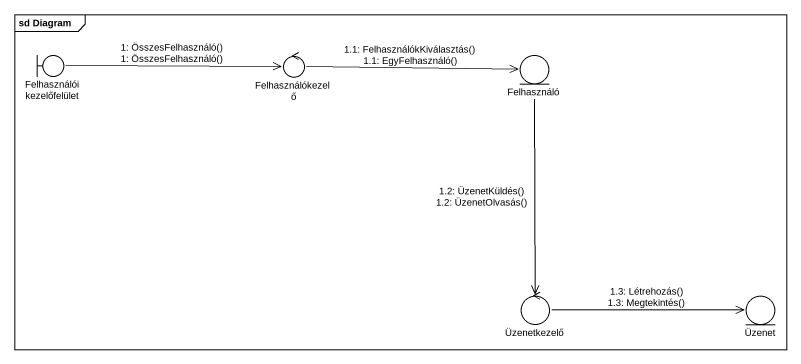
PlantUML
@startuml
mainframe sd Diagram
boundary "Felhasználói kezelőfelület" as Felhasználói_kezelőfelület
control Felhasználókezelő
entity Felhasználó
control Üzenetkezelő
entity Üzenet
Felhasználói_kezelőfelület -right-> Felhasználókezelő : 1: ÖsszesFelhasználó()\n1: ÖsszesFelhasználó()
Felhasználókezelő -right-> Felhasználó : 1.1: FelhasználókKiválasztás()\n1.1: EgyFelhasználó()
Felhasználó --> Üzenetkezelő : 1.2: ÜzenetKüldés()\n1.2: ÜzenetOlvasás()
Üzenetkezelő -right-> Üzenet : 1.3: Létrehozás()\n1.3: Megtekintés()
@enduml
